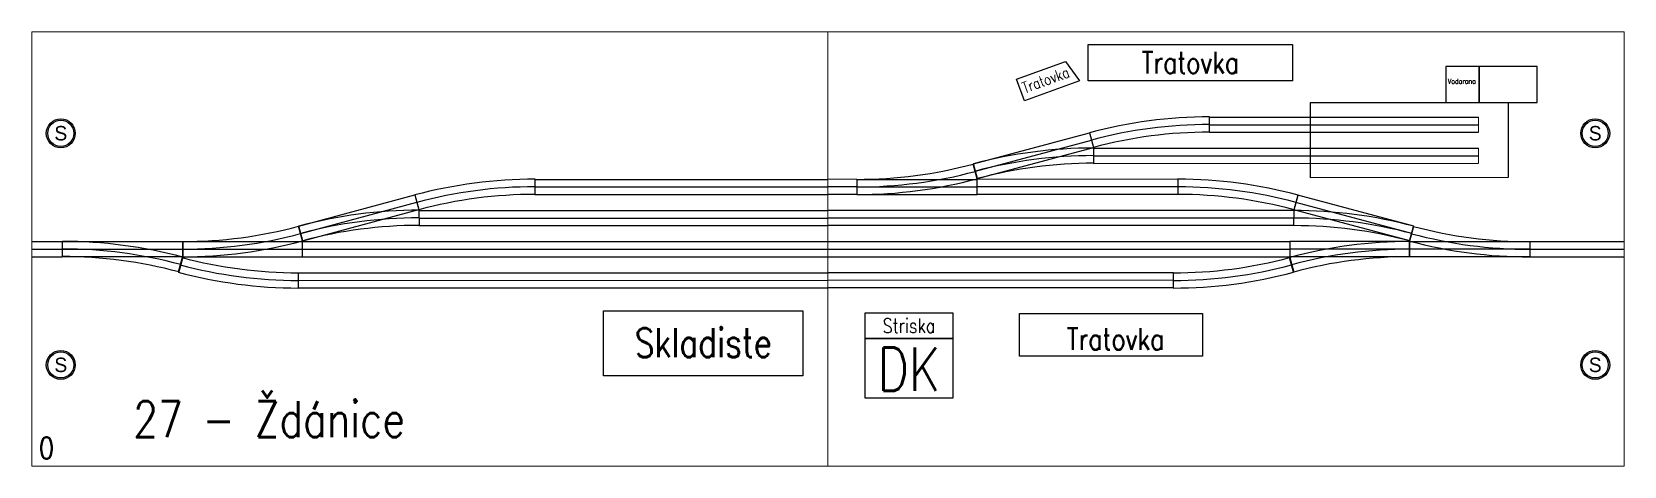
# Model space of a CAD drawing. Header units: millimetres. Extents: x 0 to 2200, y 0 to 600.
import ezdxf

# ---------------------------------------------------------------- set-up
doc = ezdxf.new("R2010")
doc.units = ezdxf.units.MM
doc.header["$LTSCALE"] = 6
doc.header["$MEASUREMENT"] = 0
doc.layers.get('0').update_dxf_attribs({"linetype": 'CONTINUOUS'})
for name, color, linetype in [('Budovy', 2, 'CONTINUOUS'), ('Koleje', 1, 'CONTINUOUS'), ('Oblouky', 96, 'CONTINUOUS'), ('rozhrani', 4, 'CONTINUOUS'), ('Vyhybky', 96, 'CONTINUOUS')]:
    doc.layers.add(name, color=color, linetype=linetype)
doc.layers.add('TTmoduly', color=3, linetype='CONTINUOUS', lineweight=15)
doc.styles.add('ROMANS', font='romans', dxfattribs={"width": 0.8})

# ---------------------------------------------------------------- blocks, each defined once
blk = doc.blocks.new('Vyhybka15R')
at = {"layer": 'Vyhybky'}
for p, q in [((166, 11.4), (160.6, 31.6)), ((0, 10.5), (166, 10.5)), ((0, 10.5), (0, -10.5)), ((0, 0), (166, 0)), ((166, -10.5), (166, 10.5)), ((0, -10.5), (166, -10.5))]:
    blk.add_line(p, q, dxfattribs=at)
for radius in [620.5, 631, 641.5]:
    blk.add_arc((0, 631), radius, 270, 285, dxfattribs=at)
blk = doc.blocks.new('Vyhybka15DlL')
at = {"layer": 'Vyhybky'}
blk.add_blockref('Vyhybka15R', (0, 10.5), dxfattribs=at)
blk = doc.blocks.new('Oblouk15')
at = {"layer": 'Oblouky'}
for p, q in [((-0.2, 42.3), (-0.2, 21.3)), ((160.4, 0.2), (165.8, 20.5))]:
    blk.add_line(p, q, dxfattribs=at)
for radius in [641.5, 631, 620.5]:
    blk.add_arc((-0.2, -599.2), radius, 75, 90, dxfattribs=at)
blk = doc.blocks.new('Vyhybka15DlR')
at = {"layer": 'Vyhybky'}
for p, q in [((-0.4, 21.7), (5, 41.9)), ((165.6, 20.8), (-0.4, 20.8)), ((-0.4, -0.2), (-0.4, 20.8)), ((165.6, 10.3), (-0.4, 10.3)), ((165.6, 20.8), (165.6, -0.2)), ((165.6, -0.2), (-0.4, -0.2))]:
    blk.add_line(p, q, dxfattribs=at)
for radius in [631, 620.5, 641.5]:
    blk.add_arc((165.6, 641.3), radius, 255.0001, 270.0001, dxfattribs=at)
blk = doc.blocks.new('Rozhrani_S')
at = {"layer": 'rozhrani'}
h = blk.add_hatch(color=256, dxfattribs=at)
h.dxf.hatch_style = 1
h.paths.add_polyline_path([(-20, 0, 1), (20, 0, 1)])
h.paths.add_polyline_path([(18, 0, -1), (-18, 0, -1)], flags=16)
for radius in [20, 18]:
    blk.add_circle((0, 0), radius, dxfattribs=at)
at = {"layer": 'rozhrani', "color": 2, "insert": (0, 0), "char_height": 20, "attachment_point": 5}
blk.add_mtext_dynamic_manual_height_columns('S', width=20, gutter_width=12.5, heights=[0], dxfattribs=at)

msp = doc.modelspace()

# ---------------------------------------------------------------- linework, layer by layer
at = {"layer": 'Budovy'}
for points in [[(1459.6, 582.4), (1741.6, 582.4), (1741.6, 532.2), (1459.6, 532.2)], [(1360.5, 534.6), (1428.2, 559.2), (1447.6, 532.2), (1371.5, 504.5)], [(1953.6, 502.2), (1999.6, 502.2), (1999.6, 552.2), (1953.6, 552.2)], [(1999.6, 502.2), (2079.6, 502.2), (2079.6, 552.2), (1999.6, 552.2)], [(1766.6, 502.2), (2039.6, 502.2), (2039.6, 398.6), (1766.6, 398.4)], [(790, 214.6), (1065, 214.6), (1065, 124.6), (790, 124.6)], [(1151, 176.2), (1273, 176.2), (1273, 211.2), (1151, 211.2)], [(1364.5, 210.8), (1617.5, 210.8), (1617.5, 151.8), (1364.5, 151.8)], [(1151, 94.2), (1273, 94.2), (1273, 176.2), (1151, 176.2)]]:
    msp.add_lwpolyline(points, close=True, dxfattribs=at)
at = {"layer": 'Koleje'}
for p, q in [((1627, 482.2), (1998.6, 482.2)), ((1627, 471.7), (1998.6, 471.7)), ((1627, 461.2), (1998.6, 461.2)), ((1466.6, 439.2), (1998.6, 439.5)), ((1466.6, 428.8), (1998.6, 428.8)), ((1466.6, 418.2), (1998.6, 418.5)), ((695, 396.2), (1100, 396.2)), ((1140, 396.2), (1100, 396.3)), ((1583, 396.3), (1306, 396.2)), ((695, 385.8), (1100, 385.8)), ((695, 375.2), (1100, 375.2)), ((1140, 385.7), (1100, 385.8)), ((1140, 375.2), (1100, 375.3)), ((1583, 385.7), (1306, 385.7)), ((1583, 375.2), (1306, 375.2)), ((534.6, 353.3), (1100, 353.3)), ((1743.4, 353.3), (1100, 353.3)), ((534.6, 342.8), (1100, 342.8)), ((534.6, 332.3), (1100, 332.3)), ((1743.4, 342.8), (1100, 342.8)), ((1743.4, 332.3), (1100, 332.3)), ((0, 310.3), (42, 310.3)), ((374, 310.3), (1100, 310.3)), ((1100, 310.3), (1738, 310.3)), ((2070, 310.3), (2200, 310.3)), ((0, 299.8), (42, 299.8)), ((0, 289.3), (42, 289.3)), ((374, 299.8), (1100, 299.8)), ((374, 289.3), (1100, 289.3)), ((1100, 299.8), (1738, 299.8)), ((1100, 289.3), (1738, 289.3)), ((2070, 299.8), (2200, 299.8)), ((2070, 289.2), (2200, 289.2)), ((368.6, 267.2), (1100, 267.2)), ((1577.4, 267.2), (1100, 267.2)), ((368.6, 256.7), (1100, 256.8)), ((368.6, 246.2), (1100, 246.2)), ((1577.4, 256.7), (1100, 256.8)), ((1577.4, 246.2), (1100, 246.2))]:
    msp.add_line(p, q, dxfattribs=at)
at = {"layer": 'TTmoduly'}
for p, q in [((1998.6, 482.2), (1998.6, 461.2)), ((1998.6, 439.5), (1998.6, 418.5))]:
    msp.add_line(p, q, dxfattribs=at)
for points in [[(1100, 0), (1100, 600), (0, 600), (0, 0)], [(2200, 0), (2200, 600), (1100, 600), (1100, 0)]]:
    msp.add_lwpolyline(points, close=True, dxfattribs=at)

# ---------------------------------------------------------------- block references
for p in [(40, 459.8), (2160, 459.8), (40, 139.8), (2160, 139.8)]:
    msp.add_blockref('Rozhrani_S', p)
for name, p, rotation in [('Oblouk15', (1472.4, 419.8), 15.00002503125727), ('Vyhybka15DlR', (1460.9, 460.3), 195.0000274720316), ('Oblouk15', (540.4, 333.8), 15.00002560768483), ('Oblouk15', (1583.6, 354.1), 2.206702017545824e-06), ('Vyhybka15DlR', (528.9, 374.4), 195.0000274720345), ('Vyhybka15DlL', (1909.4, 331.4), 164.9999728116842), ('Vyhybka15DlR', (208, 310.3), 180), ('Oblouk15', (1731.9, 308.7), 195.0000272377156), ('Vyhybka15DlL', (1904, 310.3), 180), ('Oblouk15', (368, 288.4), 180)]:
    msp.add_blockref(name, p, dxfattribs=dict(at, rotation=rotation))
for name, p in [('Vyhybka15DlL', (1140, 375.2)), ('Vyhybka15DlL', (208, 289.3)), ('Vyhybka15DlR', (1904, 289.3))]:
    msp.add_blockref(name, p, dxfattribs=at)

# ---------------------------------------------------------------- texts
at = {"layer": 'Budovy', "attachment_point": 5, "style": 'ROMANS'}
for s, insert, char_height, width in [('{\\C3;Tratovka}', (1600.7, 557.6), 30, 267.8), ('{\\C3;Vodarana}', (1975.8, 531.8), 7, 40.8), ('{\\C3;Striska}', (1211.8, 194), 20, 114.8), ('{\\C3;Skladiste}', (927.6, 170.4), 40, 264.8), ('{\\C3;Tratovka}', (1497.3, 175.6), 30, 240.3), ('{\\C3;DK}', (1211.8, 134), 60, 130)]:
    msp.add_mtext(s, dxfattribs=dict(at, insert=insert, char_height=char_height, width=width))
at = {"layer": 'Budovy', "insert": (1400.8, 533.6), "char_height": 15, "width": 52.6, "attachment_point": 5, "rotation": 20, "style": 'ROMANS'}
msp.add_mtext('Tratovka', dxfattribs=at)
at = {"layer": 'TTmoduly', "style": 'ROMANS', "width": 0.8}
for s, height, p in [('27 - Ždánice', 50, (140, 40)), ('0', 30, (10, 10))]:
    msp.add_text(s, height=height, dxfattribs=at).set_placement(p)

doc.saveas('drawing.dxf')
